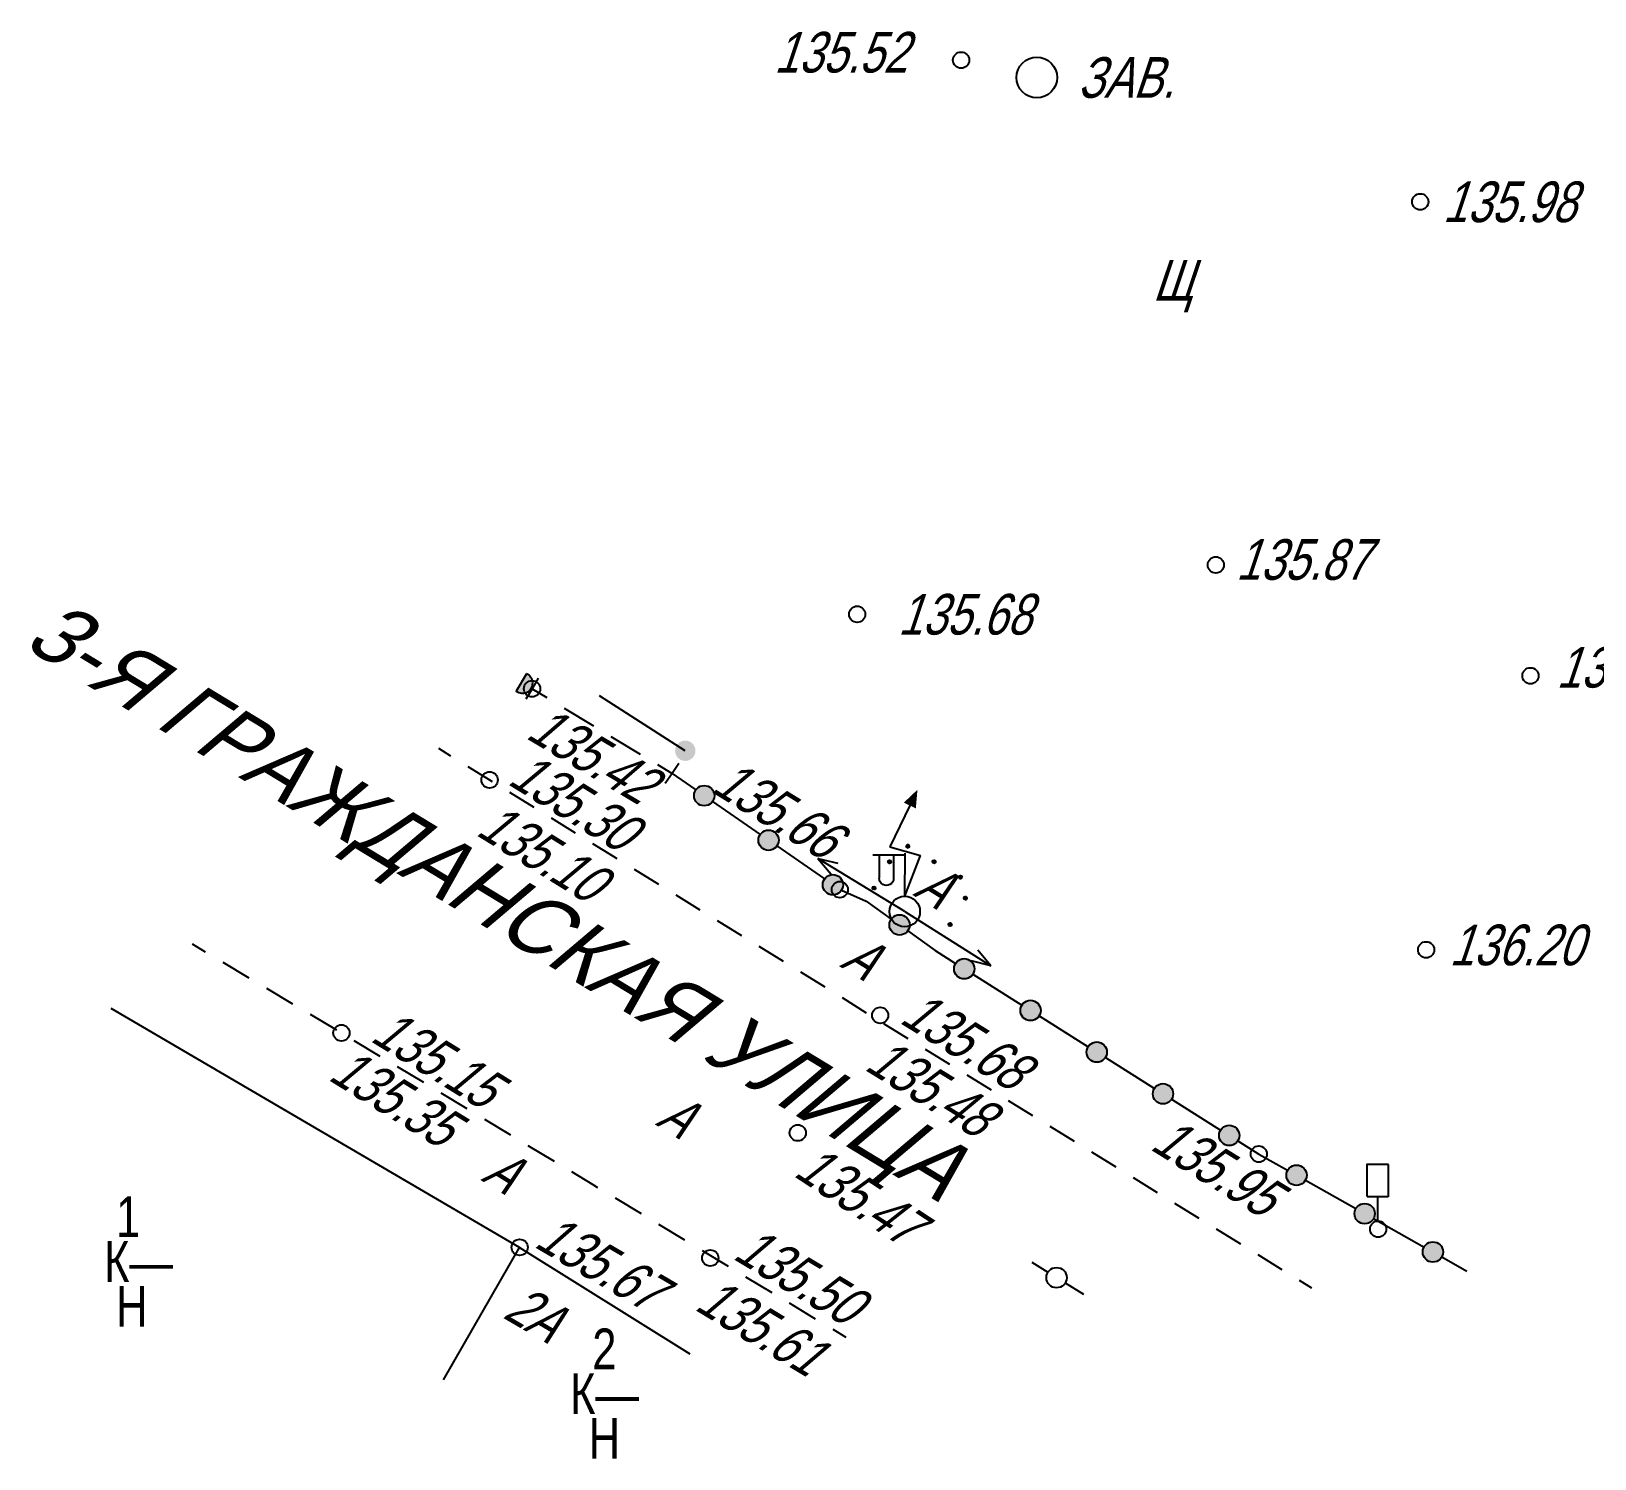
# Model space of a CAD drawing. Header units: metres. Extents: x 12734 to 12855, y 16385 to 16464.
# Drawn here: x 12769.9 to 12808.33, y 16384.99 to 16420.08 of the extents above; entities that cross this region are included whole.
import ezdxf
from ezdxf.enums import TextEntityAlignment as Align

# ---------------------------------------------------------------- set-up
doc = ezdxf.new("R2010")
doc.units = ezdxf.units.M
doc.header["$MEASUREMENT"] = 0
doc.linetypes.add('UP line', pattern=[1.5, 1, -0.5])
for name, color, linetype, lineweight in [('Внутреннее заполнение', 7, 'Continuous', 25), ('Вышки', 7, 'Continuous', 25), ('Горизонтали', 7, 'Continuous', 25), ('Граница улицы', 7, 'Continuous', 25), ('Здания', 7, 'Continuous', 25), ('Колодцы', 7, 'Continuous', 25), ('Номер дома', 7, 'Continuous', 25), ('Ограды', 7, 'Continuous', 25), ('Опоры контакной сети', 7, 'Continuous', 25), ('Светофоры', 7, 'Continuous', 25), ('Фонари', 7, 'Continuous', 25), ('Фонтаны', 7, 'Continuous', 25)]:
    doc.layers.add(name, color=color, linetype=linetype, lineweight=lineweight)
doc.styles.add('Style-RUSSIAN_1251', font='RUSSIAN_1251.shx')
doc.styles.add('Style-RUSSIAN_1251 I 0.00000', font='RUSSIAN_1251.shx')
doc.styles.add('Style-RUSSIAN_1251 I 0.32289', font='RUSSIAN_1251.shx', dxfattribs={"oblique": 18.5})

# ---------------------------------------------------------------- blocks, each defined once
blk = doc.blocks.new('PIKET_37')
at = {"layer": 'Горизонтали', "color": 7, "linetype": 'Continuous', "lineweight": 25}
blk.add_arc((0, 0), 0.2, 0, 360, dxfattribs=at)
blk = doc.blocks.new('PIKET_40')
at = {"layer": 'Горизонтали', "color": 7, "linetype": 'Continuous', "lineweight": 25}
blk.add_arc((0, 0), 0.2, 0, 360, dxfattribs=at)
blk = doc.blocks.new('PIKET_41')
at = {"layer": 'Горизонтали', "color": 7, "linetype": 'Continuous', "lineweight": 25}
blk.add_arc((0, 0), 0.2, 0, 360, dxfattribs=at)
blk = doc.blocks.new('PIKET_43')
at = {"layer": 'Горизонтали', "color": 7, "linetype": 'Continuous', "lineweight": 25}
blk.add_arc((0, 0), 0.2, 0, 360, dxfattribs=at)
blk = doc.blocks.new('PIKET_61')
at = {"layer": 'Горизонтали', "color": 7, "linetype": 'Continuous', "lineweight": 25}
blk.add_arc((0, 0), 0.2, 0, 360, dxfattribs=at)
blk = doc.blocks.new('KOLOD_28')
at = {"layer": 'Колодцы', "color": 7, "linetype": 'Continuous', "lineweight": 25}
blk.add_arc((0, 0), 0.5, 0, 360, dxfattribs=at)
blk = doc.blocks.new('PIKET_68')
at = {"layer": 'Горизонтали', "color": 7, "linetype": 'Continuous', "lineweight": 25}
blk.add_arc((0, 0), 0.2, 0, 360, dxfattribs=at)
blk = doc.blocks.new('DORZN1_2')
at = {"layer": 'Светофоры', "color": 7, "linetype": 'Continuous', "lineweight": 25}
for p, q in [((-0.27, 0.806), (-0.27, 1.603)), ((-0.27, 1.598), (0.252, 1.598)), ((0.252, 0.792), (0.252, 1.589)), ((-0.27, 0.801), (0.248, 0.801)), ((-0.004, 0.2), (-0.004, 0.801))]:
    blk.add_line(p, q, dxfattribs=at)
blk.add_arc((0, 0), 0.2, 0, 360, dxfattribs=at)
blk = doc.blocks.new('PIKET_69')
at = {"layer": 'Горизонтали', "color": 7, "linetype": 'Continuous', "lineweight": 25}
blk.add_arc((0, 0), 0.2, 0, 360, dxfattribs=at)
blk = doc.blocks.new('SHLAGB')
at = {"layer": 'Опоры контакной сети', "linetype": 'Continuous', "lineweight": 25}
h = blk.add_hatch(color=7, dxfattribs=at)
edge = h.paths.add_edge_path()
edge.add_arc((0, 0), 0.25, 0, 360)
at = {"layer": 'Опоры контакной сети', "color": 7, "linetype": 'Continuous', "lineweight": 25}
blk.add_line((0, 0), (2.5, 0), dxfattribs=at)
blk = doc.blocks.new('PIKET_70')
at = {"layer": 'Горизонтали', "color": 7, "linetype": 'Continuous', "lineweight": 25}
blk.add_arc((0, 0), 0.2, 0, 360, dxfattribs=at)
blk = doc.blocks.new('PIKET_71')
at = {"layer": 'Горизонтали', "color": 7, "linetype": 'Continuous', "lineweight": 25}
blk.add_arc((0, 0), 0.2, 0, 360, dxfattribs=at)
blk = doc.blocks.new('STRFON_2')
at = {"layer": 'Фонари', "color": 7, "linetype": 'Continuous', "lineweight": 25, "flags": 128}
for points in [[(0, 0), (2.5, 0.001)], [(2.5, 0.001), (2.025, 0.157)], [(2.5, 0.001), (2.025, -0.156)]]:
    blk.add_lwpolyline(points, dxfattribs=at)
blk = doc.blocks.new('STRFON_3')
at = {"layer": 'Фонари', "color": 7, "linetype": 'Continuous', "lineweight": 25, "flags": 128}
for points in [[(0, 0), (2.5, 0)], [(2.5, 0), (2.026, 0.157)], [(2.5, 0), (2.025, -0.156)]]:
    blk.add_lwpolyline(points, dxfattribs=at)
blk = doc.blocks.new('RADFON')
at = {"layer": 'Вышки', "color": 7, "linetype": 'Continuous', "lineweight": 25}
for p, q in [((0.125, 2.607), (-0.365, 1.588)), ((-0.365, 1.588), (0.385, 1.382)), ((0.006, 1.386), (-0.784, 1.386)), ((-0.627, 1.386), (-0.627, 0.821)), ((-0.273, 1.386), (-0.273, 0.814)), ((0.004, 0.375), (0.007, 1.434)), ((0.004, 0.375), (0.385, 1.382))]:
    blk.add_line(p, q, dxfattribs=at)
at = {"layer": 'Вышки', "color": 7, "linetype": 'Continuous', "lineweight": 25, "extrusion": (0, 0, -1)}
blk.add_arc((0.45, 0.818), 0.177, 181.1328, 1.1328, dxfattribs=at)
at = {"layer": 'Вышки', "color": 7, "linetype": 'Continuous', "lineweight": 25}
blk.add_arc((0, 0), 0.375, 0, 360, dxfattribs=at)
blk.add_solid([(-0.022, 2.678), (0.313, 2.996), (0.273, 2.536)], dxfattribs=at)
blk = doc.blocks.new('PIKET_72')
at = {"layer": 'Горизонтали', "color": 7, "linetype": 'Continuous', "lineweight": 25}
blk.add_arc((0, 0), 0.2, 0, 360, dxfattribs=at)
blk = doc.blocks.new('SIFON')
at = {"layer": 'Фонтаны', "color": 7, "linetype": 'Continuous', "lineweight": 25}
for p, q in [((-0.717, 0.004), (-0.252, 0.004)), ((0.244, 0.004), (0.775, 0.004))]:
    blk.add_line(p, q, dxfattribs=at)
blk.add_arc((0, 0), 0.25, 0, 360, dxfattribs=at)
blk = doc.blocks.new('PIKET_73')
at = {"layer": 'Горизонтали', "color": 7, "linetype": 'Continuous', "lineweight": 25}
blk.add_arc((0, 0), 0.2, 0, 360, dxfattribs=at)
blk = doc.blocks.new('PIKET_74')
at = {"layer": 'Горизонтали', "color": 7, "linetype": 'Continuous', "lineweight": 25}
blk.add_arc((0, 0), 0.2, 0, 360, dxfattribs=at)
blk = doc.blocks.new('PIKET_75')
at = {"layer": 'Горизонтали', "color": 7, "linetype": 'Continuous', "lineweight": 25}
blk.add_arc((0, 0), 0.2, 0, 360, dxfattribs=at)
blk = doc.blocks.new('msdElementTypeLineString_36')
at = {"layer": 'Граница улицы', "color": 7, "linetype": 'Continuous', "lineweight": 25}
for p, q in [((1.022, 2.613), (1.087, 2.575)), ((1.022, 2.607), (1.084, 2.571)), ((1.022, 2.601), (1.079, 2.568)), ((1.023, 2.595), (1.073, 2.566)), ((1.024, 2.617), (1.091, 2.578)), ((1.024, 2.589), (1.067, 2.563)), ((1.026, 2.622), (1.095, 2.582)), ((1.029, 2.626), (1.097, 2.587)), ((1.03, 2.579), (1.056, 2.564)), ((1.033, 2.63), (1.098, 2.591)), ((1.036, 2.634), (1.1, 2.596)), ((1.04, 2.637), (1.101, 2.602)), ((1.046, 2.639), (1.1, 2.608)), ((1.052, 2.641), (1.099, 2.614)), ((1.062, 2.642), (1.094, 2.623)), ((1.073, 2.641), (1.081, 2.636)), ((0.572, 2.214), (0.6, 2.26)), ((0.572, 2.223), (0.591, 2.256)), ((0.573, 2.234), (0.577, 2.242)), ((0.575, 2.208), (0.606, 2.261)), ((0.577, 2.202), (0.612, 2.262)), ((0.58, 2.198), (0.618, 2.261)), ((0.584, 2.194), (0.623, 2.26)), ((0.588, 2.191), (0.627, 2.258)), ((0.592, 2.187), (0.632, 2.256)), ((0.596, 2.186), (0.636, 2.253)), ((0.601, 2.184), (0.639, 2.249)), ((0.607, 2.183), (0.643, 2.245)), ((0.612, 2.183), (0.646, 2.24)), ((0.619, 2.184), (0.648, 2.234)), ((0.625, 2.185), (0.65, 2.228)), ((0.634, 2.191), (0.65, 2.217)), ((1.669, 2.228), (1.731, 2.192)), ((1.669, 2.223), (1.726, 2.189)), ((1.67, 2.234), (1.735, 2.196)), ((1.67, 2.216), (1.72, 2.187)), ((1.671, 2.239), (1.739, 2.199)), ((1.671, 2.21), (1.714, 2.185)), ((1.673, 2.243), (1.742, 2.203)), ((1.677, 2.247), (1.744, 2.208)), ((1.677, 2.201), (1.703, 2.185)), ((1.68, 2.251), (1.746, 2.213)), ((1.683, 2.255), (1.747, 2.218)), ((1.688, 2.258), (1.748, 2.223)), ((1.694, 2.26), (1.747, 2.229)), ((1.7, 2.263), (1.746, 2.235)), ((1.709, 2.263), (1.742, 2.244)), ((1.72, 2.262), (1.728, 2.258)), ((0.191, 1.577), (0.211, 1.61)), ((0.192, 1.568), (0.219, 1.614)), ((0.192, 1.588), (0.197, 1.596)), ((0.194, 1.562), (0.225, 1.615)), ((0.196, 1.556), (0.232, 1.616)), ((0.199, 1.551), (0.237, 1.615)), ((0.203, 1.548), (0.242, 1.613)), ((0.207, 1.545), (0.247, 1.612)), ((0.211, 1.541), (0.252, 1.61)), ((0.216, 1.539), (0.255, 1.607)), ((0.221, 1.538), (0.259, 1.602)), ((0.226, 1.537), (0.262, 1.599)), ((0.232, 1.537), (0.265, 1.594)), ((0.238, 1.538), (0.267, 1.588)), ((0.244, 1.539), (0.27, 1.582)), ((0.254, 1.545), (0.269, 1.571)), ((2.316, 1.85), (2.379, 1.813)), ((2.316, 1.844), (2.373, 1.811)), ((2.317, 1.855), (2.382, 1.817)), ((2.317, 1.838), (2.367, 1.808)), ((2.318, 1.831), (2.361, 1.806)), ((2.319, 1.86), (2.386, 1.821)), ((2.321, 1.865), (2.39, 1.824)), ((2.324, 1.869), (2.391, 1.829)), ((2.324, 1.822), (2.35, 1.807)), ((2.327, 1.872), (2.393, 1.834)), ((2.331, 1.876), (2.395, 1.839)), ((2.335, 1.879), (2.395, 1.844)), ((2.341, 1.882), (2.394, 1.85)), ((2.347, 1.884), (2.393, 1.857)), ((2.356, 1.884), (2.389, 1.865)), ((2.367, 1.884), (2.375, 1.879)), ((2.461, 1.364), (2.436, 1.321)), ((2.452, 1.358), (2.437, 1.332)), ((2.468, 1.365), (2.439, 1.315)), ((2.474, 1.366), (2.441, 1.309)), ((2.48, 1.366), (2.444, 1.304)), ((2.485, 1.365), (2.448, 1.3)), ((2.49, 1.364), (2.451, 1.296)), ((2.495, 1.362), (2.455, 1.293)), ((2.499, 1.359), (2.46, 1.291)), ((2.502, 1.355), (2.464, 1.29)), ((2.506, 1.352), (2.469, 1.288)), ((2.51, 1.348), (2.475, 1.287)), ((2.512, 1.342), (2.481, 1.288)), ((2.514, 1.336), (2.487, 1.289)), ((2.515, 1.326), (2.496, 1.293)), ((2.514, 1.315), (2.509, 1.307)), ((2.086, 0.714), (2.061, 0.671)), ((2.077, 0.708), (2.062, 0.682)), ((2.093, 0.715), (2.064, 0.665)), ((2.099, 0.716), (2.066, 0.659)), ((2.105, 0.717), (2.069, 0.654)), ((2.11, 0.716), (2.073, 0.651)), ((2.115, 0.714), (2.076, 0.647)), ((2.12, 0.712), (2.08, 0.643)), ((2.124, 0.709), (2.085, 0.642)), ((2.128, 0.706), (2.09, 0.64)), ((2.131, 0.702), (2.094, 0.638)), ((2.135, 0.698), (2.1, 0.638)), ((2.137, 0.692), (2.106, 0.639)), ((2.139, 0.686), (2.112, 0.639)), ((2.14, 0.677), (2.121, 0.644)), ((2.139, 0.666), (2.135, 0.658))]:
    blk.add_line(p, q, dxfattribs=at)
for centre in [(1.061, 2.603), (0.611, 2.222), (1.708, 2.224), (0.23, 1.576), (2.356, 1.845), (2.476, 1.327), (2.101, 0.677)]:
    blk.add_circle(centre, 0.04, dxfattribs=at)
blk = doc.blocks.new('PIKET_76')
at = {"layer": 'Горизонтали', "color": 7, "linetype": 'Continuous', "lineweight": 25}
blk.add_arc((0, 0), 0.2, 0, 360, dxfattribs=at)
blk = doc.blocks.new('msdElementTypeLineString_37')
at = {"layer": 'Граница улицы', "color": 7, "linetype": 'Continuous', "lineweight": 25}
for p, q in [((0, 2.081), (0.36, 1.864)), ((0.787, 1.605), (1.507, 1.17)), ((1.935, 0.911), (2.654, 0.476)), ((3.082, 0.218), (3.441, 0))]:
    blk.add_line(p, q, dxfattribs=at)
blk = doc.blocks.new('PIKET_77')
at = {"layer": 'Горизонтали', "color": 7, "linetype": 'Continuous', "lineweight": 25}
blk.add_arc((0, 0), 0.2, 0, 360, dxfattribs=at)
blk = doc.blocks.new('msdElementTypeLineString_38')
at = {"layer": 'Граница улицы', "color": 7, "linetype": 'Continuous', "lineweight": 25}
for p, q in [((0.001, 9.664), (0.323, 9.472)), ((0.752, 9.216), (1.397, 8.832)), ((1.826, 8.577), (2.471, 8.193)), ((2.9, 7.937), (3.545, 7.553)), ((3.973, 7.295), (4.615, 6.908)), ((5.044, 6.65), (5.686, 6.263)), ((6.114, 6.004), (6.756, 5.617)), ((7.184, 5.359), (7.827, 4.971)), ((8.255, 4.713), (8.897, 4.326)), ((10.396, 3.422), (11.038, 3.035)), ((11.466, 2.776), (12.108, 2.389)), ((12.537, 2.131), (13.179, 1.744)), ((13.607, 1.485), (14.249, 1.098)), ((14.677, 0.84), (15.32, 0.452)), ((15.748, 0.194), (16.069, 0))]:
    blk.add_line(p, q, dxfattribs=at)
at = {"layer": 'Граница улицы', "color": 7, "linetype": 'Continuous', "lineweight": 25, "flags": 128}
blk.add_lwpolyline([(9.325, 4.068), (9.851, 3.75), (9.968, 3.68)], dxfattribs=at)
blk = doc.blocks.new('msdElementTypeLineString_43')
at = {"layer": 'Ограды', "linetype": 'Continuous', "lineweight": 25}
blk.add_hatch(color=7, dxfattribs=at).paths.add_polyline_path([(0.378, 0.619), (0.124, 0.194, 1.146843)])
at = {"layer": 'Ограды', "color": 7, "linetype": 'Continuous', "lineweight": 25}
blk.add_line((0.495, 0.261), (0.514, 0.25), dxfattribs=at)
at = {"layer": 'Ограды', "color": 7, "linetype": 'Continuous', "lineweight": 25, "flags": 128}
blk.add_lwpolyline([(0.378, 0.619), (0.124, 0.194, 1.146843), (0.378, 0.619)], format="xyb", close=True, dxfattribs=at)
blk = doc.blocks.new('msdElementTypeLineString_48')
at = {"layer": 'Ограды', "linetype": 'Continuous', "lineweight": 25}
h = blk.add_hatch(color=7, dxfattribs=at)
edge = h.paths.add_edge_path()
edge.add_arc((1.041, 11.938), 0.25, 0, 360)
h = blk.add_hatch(color=7, dxfattribs=at)
edge = h.paths.add_edge_path()
edge.add_arc((2.623, 10.843), 0.25, 0, 360)
h = blk.add_hatch(color=7, dxfattribs=at)
edge = h.paths.add_edge_path()
edge.add_arc((4.204, 9.748), 0.25, 0, 360)
h = blk.add_hatch(color=7, dxfattribs=at)
edge = h.paths.add_edge_path()
edge.add_arc((5.843, 8.76), 0.25, 0, 360)
h = blk.add_hatch(color=7, dxfattribs=at)
edge = h.paths.add_edge_path()
edge.add_arc((7.435, 7.682), 0.25, 0, 360)
h = blk.add_hatch(color=7, dxfattribs=at)
edge = h.paths.add_edge_path()
edge.add_arc((9.063, 6.658), 0.25, 0, 360)
h = blk.add_hatch(color=7, dxfattribs=at)
edge = h.paths.add_edge_path()
edge.add_arc((10.692, 5.634), 0.25, 0, 360)
h = blk.add_hatch(color=7, dxfattribs=at)
edge = h.paths.add_edge_path()
edge.add_arc((12.32, 4.61), 0.25, 0, 360)
h = blk.add_hatch(color=7, dxfattribs=at)
edge = h.paths.add_edge_path()
edge.add_arc((13.948, 3.587), 0.25, 0, 360)
h = blk.add_hatch(color=7, dxfattribs=at)
edge = h.paths.add_edge_path()
edge.add_arc((15.603, 2.607), 0.25, 0, 360)
h = blk.add_hatch(color=7, dxfattribs=at)
edge = h.paths.add_edge_path()
edge.add_arc((17.279, 1.664), 0.25, 0, 360)
h = blk.add_hatch(color=7, dxfattribs=at)
edge = h.paths.add_edge_path()
edge.add_arc((18.956, 0.722), 0.25, 0, 360)
at = {"layer": 'Ограды', "color": 7, "linetype": 'Continuous', "lineweight": 25}
for p, q in [((1.247, 11.796), (2.417, 10.985)), ((2.828, 10.701), (3.998, 9.89)), ((7.646, 7.549), (8.851, 6.791)), ((9.275, 6.525), (10.48, 5.767)), ((10.903, 5.501), (12.108, 4.744)), ((12.531, 4.477), (13.736, 3.72)), ((15.821, 2.484), (17.061, 1.787)), ((17.497, 1.542), (18.738, 0.844)), ((19.174, 0.599), (19.794, 0.25))]:
    blk.add_line(p, q, dxfattribs=at)
at = {"layer": 'Ограды', "color": 7, "linetype": 'Continuous', "lineweight": 25, "flags": 128}
for points in [[(0.25, 12.485), (0.703, 12.172), (0.835, 12.08)], [(4.413, 9.613), (5.026, 9.345), (5.64, 8.905)], [(6.046, 8.614), (6.719, 8.132), (7.223, 7.815)], [(14.16, 3.454), (14.273, 3.382), (14.676, 3.128), (15.385, 2.73)]]:
    blk.add_lwpolyline(points, dxfattribs=at)
at = {"layer": 'Ограды', "color": 7, "linetype": 'Continuous', "lineweight": 25}
for centre in [(1.041, 11.938), (2.623, 10.843), (4.204, 9.748), (5.843, 8.76), (7.435, 7.682), (9.063, 6.658), (10.692, 5.634), (12.32, 4.61), (13.948, 3.587), (15.603, 2.607), (17.279, 1.664), (18.956, 0.722)]:
    blk.add_circle(centre, 0.25, dxfattribs=at)
blk = doc.blocks.new('msdElementTypeLineString_49')
at = {"layer": 'Граница улицы', "color": 7, "linetype": 'Continuous', "lineweight": 25}
for p, q in [((0.001, 13.26), (0.299, 13.075)), ((1.745, 12.179), (2.341, 11.81)), ((2.767, 11.548), (3.363, 11.179)), ((4.811, 10.285), (5.407, 9.917)), ((5.833, 9.654), (6.429, 9.285)), ((6.855, 9.023), (7.451, 8.654)), ((7.877, 8.391), (8.473, 8.023)), ((8.899, 7.76), (9.495, 7.392)), ((9.921, 7.129), (10.517, 6.76)), ((10.943, 6.497), (11.54, 6.129)), ((11.965, 5.866), (12.562, 5.498)), ((12.987, 5.235), (13.584, 4.866)), ((14.009, 4.604), (14.606, 4.235)), ((15.031, 3.972), (15.628, 3.604)), ((16.053, 3.341), (16.65, 2.973)), ((17.075, 2.71), (17.672, 2.341)), ((18.097, 2.079), (18.694, 1.71)), ((19.119, 1.447), (19.716, 1.079)), ((21.163, 0.185), (21.461, 0))]:
    blk.add_line(p, q, dxfattribs=at)
at = {"layer": 'Граница улицы', "color": 7, "linetype": 'Continuous', "lineweight": 25, "flags": 128}
for points in [[(0.724, 12.811), (1.257, 12.48), (1.319, 12.442)], [(3.789, 10.916), (4.296, 10.603), (4.385, 10.548)], [(20.141, 0.816), (20.692, 0.475), (20.738, 0.447)]]:
    blk.add_lwpolyline(points, dxfattribs=at)
blk = doc.blocks.new('msdElementTypeTextNode_2')
at = {"layer": 'Здания', "color": 7, "linetype": 'Continuous', "lineweight": 25, "style": 'Style-RUSSIAN_1251', "width": 0.799996}
for s, p in [(' 1 ', (0, 1.1)), ('К—', (0, 0)), (' Н', (0, -1.101))]:
    blk.add_text(s, height=1, dxfattribs=at).set_placement(p, align=Align.MIDDLE_LEFT)
blk = doc.blocks.new('msdElementTypeTextNode_7')
at = {"layer": 'Здания', "color": 7, "linetype": 'Continuous', "lineweight": 25, "style": 'Style-RUSSIAN_1251 I 0.00000', "width": 0.8}
for s, p in [('2', (-0.001, 1.1)), ('К—', (0.002, 0)), ('Н', (-0.001, -1.1))]:
    blk.add_text(s, height=1, dxfattribs=at).set_placement(p, align=Align.MIDDLE_CENTER)

msp = doc.modelspace()

# ---------------------------------------------------------------- linework, layer by layer
at = {"layer": 'Внутреннее заполнение', "color": 7, "linetype": 'Continuous', "lineweight": 25, "flags": 128}
for points in [[(12782.362, 16404.176), (12782.209, 16403.918), (12782.056, 16403.66)], [(12785.821, 16402.084), (12785.65, 16401.837), (12785.48, 16401.591)]]:
    msp.add_lwpolyline(points, dxfattribs=at)
at = {"layer": 'Здания', "color": 7, "linetype": 'Continuous', "lineweight": 25, "flags": 128}
for points in [[(12781.904, 16390.188), (12771.858, 16396.061)], [(12780.033, 16386.932), (12781.904, 16390.188), (12786.086, 16387.574)]]:
    msp.add_lwpolyline(points, dxfattribs=at)

# ---------------------------------------------------------------- block references
at = {"layer": 'Вышки', "color": 7, "linetype": 'Continuous', "lineweight": 25}
msp.add_blockref('RADFON', (12791.371, 16398.441), dxfattribs=at)
at = {"layer": 'Горизонтали', "color": 7, "linetype": 'Continuous', "lineweight": 25}
for name, p in [('PIKET_61', (12792.757, 16419.369)), ('PIKET_43', (12804.044, 16415.887)), ('PIKET_76', (12790.202, 16405.749)), ('PIKET_37', (12806.755, 16404.236)), ('PIKET_77', (12782.209, 16403.918)), ('PIKET_69', (12781.165, 16401.676)), ('PIKET_70', (12789.775, 16398.982)), ('PIKET_40', (12804.19, 16397.501)), ('PIKET_71', (12790.767, 16395.89)), ('PIKET_72', (12777.523, 16395.458)), ('PIKET_73', (12788.742, 16393.002)), ('PIKET_68', (12800.076, 16392.48)), ('PIKET_75', (12781.904, 16390.188)), ('PIKET_74', (12786.59, 16389.926))]:
    msp.add_blockref(name, p, dxfattribs=at)
at = {"layer": 'Горизонтали', "color": 7, "linetype": 'Continuous', "lineweight": 25, "xscale": 0.9999985856416184, "yscale": 0.9999985856416184, "zscale": 0.9999985856416184, "rotation": 70.6700896872103}
msp.add_blockref('PIKET_41', (12799.019, 16406.961), dxfattribs=at)
at = {"layer": 'Граница улицы', "color": 7, "linetype": 'Continuous', "lineweight": 25}
for name, p in [('msdElementTypeLineString_37', (12782.209, 16401.837)), ('msdElementTypeLineString_49', (12779.908, 16389.196)), ('msdElementTypeLineString_36', (12790.386, 16397.444)), ('msdElementTypeLineString_38', (12773.852, 16387.981))]:
    msp.add_blockref(name, p, dxfattribs=at)
at = {"layer": 'Здания', "color": 7, "linetype": 'Continuous', "lineweight": 25}
for name, p in [('msdElementTypeTextNode_2', (12771.685, 16389.84)), ('msdElementTypeTextNode_7', (12783.988, 16386.592))]:
    msp.add_blockref(name, p, dxfattribs=at)
at = {"layer": 'Колодцы', "color": 7, "linetype": 'Continuous', "lineweight": 25}
msp.add_blockref('KOLOD_28', (12794.617, 16418.943), dxfattribs=at)
at = {"layer": 'Ограды', "color": 7, "linetype": 'Continuous', "lineweight": 25}
for name, p in [('msdElementTypeLineString_43', (12781.695, 16403.668)), ('msdElementTypeLineString_48', (12785.4, 16389.352))]:
    msp.add_blockref(name, p, dxfattribs=at)
at = {"layer": 'Опоры контакной сети', "color": 7, "linetype": 'Continuous', "lineweight": 25, "xscale": 1.000001361609839, "yscale": 1.000001361609839, "zscale": 1.000001361609839, "rotation": 147.4187169173109}
msp.add_blockref('SHLAGB', (12785.976, 16402.394), dxfattribs=at)
at = {"layer": 'Светофоры', "color": 7, "linetype": 'Continuous', "lineweight": 25}
msp.add_blockref('DORZN1_2', (12803.01, 16390.635), dxfattribs=at)
at = {"layer": 'Фонари', "color": 7, "linetype": 'Continuous', "lineweight": 25}
for name, xscale, yscale, zscale, rotation in [('STRFON_2', 0.9999978688501723, 0.9999978688501723, 0.9999978688501723, 148.5473268839882), ('STRFON_3', 1.000002977766949, 1.000002977766949, 1.000002977766949, 327.8181137975779)]:
    msp.add_blockref(name, (12791.371, 16398.441), dxfattribs=dict(at, xscale=xscale, yscale=yscale, zscale=zscale, rotation=rotation))
at = {"layer": 'Фонтаны', "color": 7, "linetype": 'Continuous', "lineweight": 25, "xscale": 1.000000275399091, "yscale": 1.000000275399091, "zscale": 1.000000275399091, "rotation": 328.0157711567182}
msp.add_blockref('SIFON', (12795.104, 16389.442), dxfattribs=at)

# ---------------------------------------------------------------- texts
at = {"layer": 'Горизонтали', "color": 7, "linetype": 'Continuous', "lineweight": 25, "style": 'Style-RUSSIAN_1251 I 0.32289', "oblique": 18.5}
for s, width, p in [('135.52', 0.799996, (12788.158, 16419.064)), ('135.98', 0.799996, (12804.595, 16415.387)), ('135.87', 0.799996, (12799.51, 16406.596)), ('135.68', 0.799996, (12791.202, 16405.249)), ('136.03', 0.8, (12807.389, 16403.946)), ('136.20', 0.799996, (12804.756, 16397.121))]:
    msp.add_text(s, height=1, dxfattribs=dict(at, width=width)).set_placement(p)
at = {"layer": 'Горизонтали', "color": 7, "linetype": 'Continuous', "lineweight": 25, "style": 'Style-RUSSIAN_1251 I 0.32289', "oblique": 18.5, "width": 0.799996}
for s, rotation, p in [('135.42', 329.2564, (12782.026, 16402.719)), ('135.30', 328.2971, (12781.577, 16401.591)), ('135.66', 328.2971, (12786.579, 16401.405)), ('135.68', 328.2971, (12791.212, 16395.724)), ('135.35', 328.2971, (12777.167, 16394.322)), ('135.95', 328.2971, (12797.373, 16392.612)), ('135.47', 326.7268, (12788.608, 16391.957)), ('135.67', 329.6907, (12782.227, 16390.216)), ('135.61', 328.9057, (12786.173, 16388.672))]:
    msp.add_text(s, height=1, rotation=rotation, dxfattribs=at).set_placement(p)
for s, rotation, p in [('135.10', 328.2971, (12781.324, 16401.191)), ('135.15', 328.2971, (12778.728, 16396.125)), ('135.48', 328.2971, (12790.877, 16395.42)), ('135.50', 328.9057, (12787.631, 16390.78))]:
    msp.add_text(s, height=1, rotation=rotation, dxfattribs=at).set_placement(p, align=Align.TOP_LEFT)
at = {"layer": 'Граница улицы', "color": 7, "linetype": 'Continuous', "lineweight": 25, "style": 'Style-RUSSIAN_1251 I 0.32289', "oblique": 18.5, "width": 0.799996}
msp.add_text('Щ', height=1, dxfattribs=at).set_placement((12797.462, 16413.456))
at = {"layer": 'Граница улицы', "color": 7, "linetype": 'UP line', "lineweight": 25, "style": 'Style-RUSSIAN_1251 I 0.32289', "oblique": 18.5}
msp.add_text('3-Я ГРАЖДАНСКАЯ УЛИЦА', height=1.5, rotation=328.7364, dxfattribs=at).set_placement((12769.663, 16404.976))
at = {"layer": 'Граница улицы', "color": 7, "linetype": 'Continuous', "lineweight": 25, "style": 'Style-RUSSIAN_1251 I 0.32289', "oblique": 18.5, "width": 0.799996}
for p in [(12791.55, 16398.856), (12789.752, 16397.102), (12785.221, 16393.213), (12780.932, 16391.847)]:
    msp.add_text('А', height=1, rotation=328.2971, dxfattribs=at).set_placement(p)
at = {"layer": 'Колодцы', "color": 7, "linetype": 'Continuous', "lineweight": 25, "style": 'Style-RUSSIAN_1251 I 0.32289', "oblique": 18.5, "width": 0.8}
msp.add_text('ЗАВ.', height=1, dxfattribs=at).set_placement((12795.617, 16418.443))
at = {"layer": 'Номер дома', "color": 7, "linetype": 'Continuous', "lineweight": 25, "style": 'Style-RUSSIAN_1251 I 0.32289', "oblique": 18.5, "width": 0.799996}
msp.add_text('2А', height=1, rotation=329.6907, dxfattribs=at).set_placement((12781.46, 16388.474))

doc.saveas('drawing.dxf')
